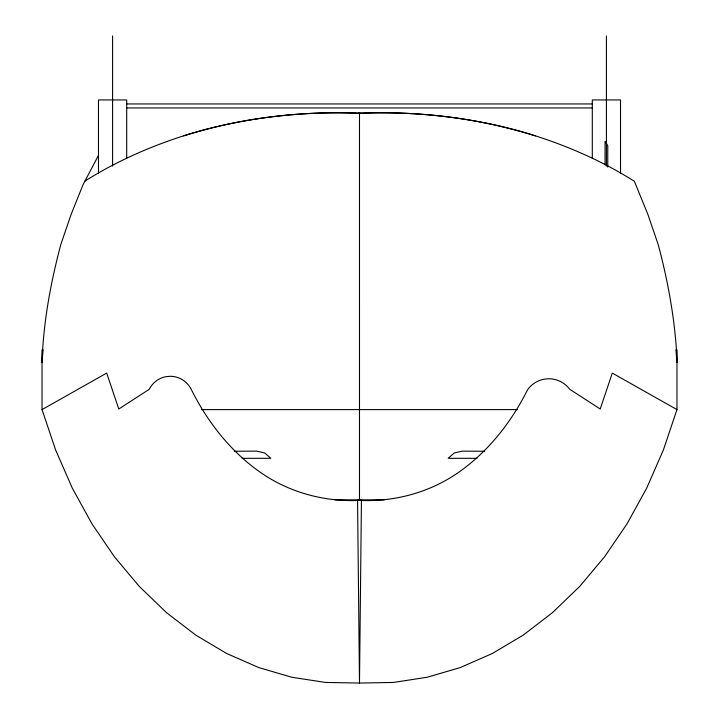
<?xml version="1.0" encoding="UTF-8"?>
<svg xmlns="http://www.w3.org/2000/svg" width="719" height="719" viewBox="0 0 719 719"><rect width="100%" height="100%" fill="white"/><g stroke="black" fill="none" stroke-linecap="round" stroke-linejoin="round"><path stroke-width="1.08" d="M98.476 155.394L83.188 184.388L71.154 214.298L60.8 244.586C50.591 283.088 43.293 322.561 42.035 362.457L43.059 349.767M84.662 181.269C115.453 161.82 148.941 146.973 183.579 135.837A368.038 252.863 0 0 1 359.5 113.251A368.038 252.863 0 0 1 535.412 135.855C570.059 146.964 603.547 161.82 634.338 181.269L647.846 214.298L658.2 244.586C667.421 279.035 673.973 314.239 676.462 349.847L676.965 349.919L676.965 409.596L663.412 449.878L646.696 488.12L627.004 523.899L604.544 556.83L579.568 586.56L552.336 612.768L523.153 635.165L492.326 653.499L460.196 667.591L427.104 677.271L393.419 682.448L359.509 683.05L325.581 682.448L291.896 677.271L258.804 667.591L226.674 653.499L195.847 635.165L166.664 612.768L139.432 586.56L114.456 556.83L91.996 523.899L72.304 488.12L55.588 449.878L42.035 409.596L42.035 349.919L42.538 349.847M42.035 409.596L106.7 373.08L118.788 409.003L149.273 389.285A23.583 23.43 66.4 0 1 166.107 376.648L170.457 376.289A23.583 23.43 66.4 0 1 191.443 389.779C207.791 422.529 231.141 452.143 261.41 473.057C290.602 493.09 326.174 502.347 361.441 500.307L359.491 683.05L357.559 500.307C392.826 502.347 428.398 493.09 457.59 473.057C487.859 452.143 511.209 422.529 527.557 389.779A26.226 26.064 -66.4 0 1 552.641 379.039L556.623 379.947A26.226 26.064 -66.4 0 1 569.727 389.285L600.212 409.003L612.3 373.08L676.965 409.596M234.232 451.253L256.629 451.146L264.637 452.925L270.847 458.318L242.096 458.336M126.697 103.949L592.303 103.949M126.697 107.949L592.303 107.949M358.529 113.287L360.471 113.287M201.464 409.596L517.536 409.596M334.874 499.831L384.126 499.831M484.768 451.253L462.371 451.146L454.363 452.925L448.153 458.318L476.904 458.336M675.941 349.767L676.965 362.457L676.462 349.847M620.524 173.315L620.524 99.941L592.303 99.941L592.303 158.18M607.771 166.988L607.771 145.642L605.056 141.337L605.056 164.912M606.414 35.95L606.414 166.134M535.412 135.864A368.038 252.863 0 0 0 359.5 113.251L359.491 500.271M126.697 158.18L126.697 99.941L98.476 99.941L98.476 173.315M112.586 35.95L112.586 166.134M183.588 135.864A368.038 252.863 0 0 1 359.5 113.251"/></g></svg>
